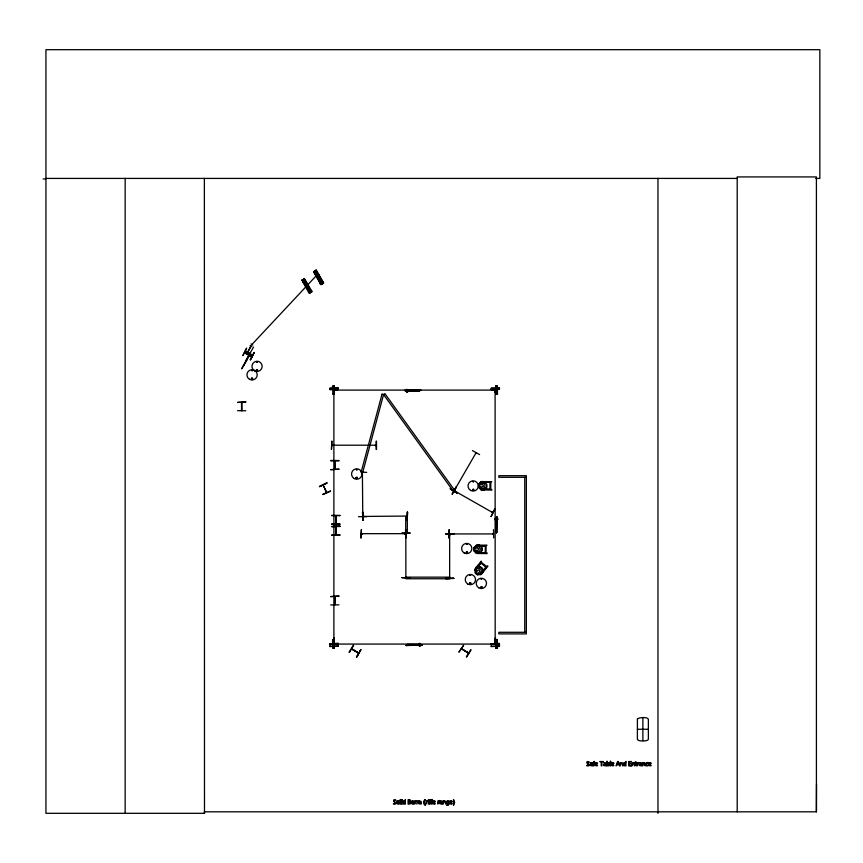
<?xml version="1.0" encoding="UTF-8"?>
<svg xmlns="http://www.w3.org/2000/svg" width="863" height="863" viewBox="0 0 863 863"><rect width="100%" height="100%" fill="white"/><g stroke="black" fill="none" stroke-linecap="round" stroke-linejoin="round"><path stroke-width="1.29" d="M815.815 178.414L819.85 178.414L819.85 49.687L45.933 49.687L45.933 813.313L204.488 813.313L204.38 811.824L816.409 811.824L816.527 784.208M407.196 645.093L407.196 644.37L420.907 644.467L420.907 645.19L406.16 645.459M494.715 519.591L494.715 518.749M494.823 519.645L494.833 518.685M495.405 519.623L495.405 518.717M495.794 519.58L495.794 518.771M497.045 519.515L497.045 518.609M497.617 519.548L497.617 518.587M497.724 519.483L497.735 518.641M479.299 545.136L481.996 547.929L481.953 550.723L479.17 553.431L476.484 553.388L473.841 550.605L473.938 547.811L476.689 545.189L479.332 545.222M474.326 549.677L474.337 548.771L476.646 547.886L478.857 548.836L477.789 550.605L474.272 549.677M477.53 552.805L477.519 553.463L487.088 553.604L487.099 552.946L486.031 552.935L486.139 545.772L486.98 545.189L476.613 545.092L473.884 547.811L478.685 546.581L480.26 548.393L480.227 550.195L478.598 551.986L473.841 550.605M481.23 489.871L478.534 487.077L478.577 484.283L481.36 481.576M477.789 545.707L477.8 545.049M483.906 489.828L481.198 489.785L478.598 487.034L478.631 484.294M479.03 485.254L479.019 486.16L481.306 487.066L483.539 486.225L482.525 484.391L478.976 485.254M482.482 482.19L482.493 481.532M485.071 552.924L475.707 552.266L485.2 552.924L485.308 545.815L475.783 546.182L485.168 545.815M489.774 489.397L480.4 488.749L489.893 489.407L490.001 482.298L480.475 482.665L489.86 482.298M492.784 512.644L454.402 490.81L455.125 491.22M333.841 642.482C335.34 643.086 333.118 631.058 333.884 643.561M334.261 642.471L334.175 643.55M495.179 643.561L495.459 637.822L495.146 642.859M495.556 642.471L495.47 643.55M333.841 638.9L334.218 638.89M495.135 638.9L495.502 638.89M333.798 390.119L333.884 389.58M495.179 389.58L495.189 392.471L495.47 389.569M461.36 649.052L462.255 649.181M462.223 649.246L461.511 648.814L468.533 653.14M333.841 390.119L334.952 390.184M333.808 391.931L333.862 392.115M248.102 354.035L248.814 354.445M406.095 576.646L406.149 577.53L405.815 576.646M449.936 534.175L449.591 535.038M449.645 578.329L449.645 577.423L449.979 578.307M449.979 578.156L449.612 577.53M251.306 378.501C253.895 381.673 252.32 376.344 251.705 378.07M252.622 378.857L251.683 378.318L252.32 379.137M256.602 362.072C257.908 360.594 257.077 363.755 256.699 361.867M256.289 370C257.606 373.107 258.22 367.53 256.311 370.205M257.53 370.335C256.796 368.21 256.171 372.082 257.616 370.205M355.966 477.875C358.318 475.276 356.764 480.885 356.117 477.509M472.73 481.554L473.485 481.986L472.87 481.381M472.6 489.806C474.078 488.113 473.42 491.479 472.687 489.936M467.271 552.514C466.29 550.497 466.052 553.917 467.163 552.611M467.455 552.557C466.268 549.472 465.481 555.038 467.53 552.363M469.936 575.287L470.82 575.168L469.99 575.394M469.612 583.215C470.928 586.333 471.554 580.745 469.645 583.42M480.572 587.228C483.884 584.834 480.993 589.569 480.842 587.746M362.406 472.687L362.773 516.495M406.128 577.444L406.128 576.754M334.639 461.122L334.682 469.192M496.861 516.926L496.495 517.822M396.182 803.356C390.508 798.189 399.612 801.349 394.24 799.753A1.392 1.392 0 0 0 393.593 800.206C393.021 803.14 398.728 802.827 393.323 803.841L395.125 804.154L396.182 803.356A1.305 1.305 0 0 0 396.236 802.482M589.44 765.147C583.766 759.969 592.87 763.14 587.498 761.544A1.392 1.392 0 0 0 586.851 761.997C586.279 764.931 591.986 764.607 586.581 765.621L588.383 765.934L589.44 765.147A1.305 1.305 0 0 0 589.494 764.273M334.175 392.19L334.175 389.839M493.01 389.774L495.556 390.162L495.103 389.774L495.179 643.021L495.179 638.372M251.683 370.346L252.298 370.961L251.877 370.216M356.365 469.515L356.991 470.13L356.559 469.386M467.131 544.456L466.3 544.111L467.131 544.337M469.904 583.14C470.249 585.492 471.619 581.813 469.914 583.302M480.982 578.857L481.683 579.407L481.079 578.803M481.856 587.509C481.414 585.297 480.303 588.544 481.716 587.574M323.14 485.135L326.829 492.439M331.899 445.491L332.816 445.481L331.899 445.2M376.041 445.535L375.168 445.535L376.063 445.2M362.978 516.106L363.722 516.473M362.298 534.003L361.435 534.003M406.397 516.441L407.12 516.063L363.01 516.441M405.545 534.003L404.671 534.003M472.417 450.572L479.612 454.596M456.106 486.872L452.072 494.068M454.046 490.928L476.128 452.676M452.331 494.219L456.408 487.045M492.061 512.234L492.568 512.849L492.158 512.234M242.913 355.47L246.656 348.102L242.935 355.48M250.799 345.966L247.767 352.158M246.44 353.744L247.465 351.985M246.645 353.862L251.198 346.203M247.94 354.132L248.393 353.345M248.242 354.305L248.695 353.517M248.436 354.423L248.889 353.625M248.738 354.596L249.191 353.798M245.47 361.09L253.539 347.109M249.245 354.995L249.644 354.305M249.687 354.326L243.172 366.182M249.936 354.466L241.651 368.835L246.958 359.817M249.601 355.211L249.623 354.283M250.475 359.828L254.197 352.46L250.443 359.817M250.173 359.655L254.251 352.492M351.694 648.793L358.609 653.097L351.629 649.181M351.78 648.782L358.577 652.978M468.566 653.011L461.554 648.739L468.436 652.978M349.062 652.223L353.388 645.2M353.647 645.362L349.418 652.45M356.538 656.829L360.863 649.807M463.507 645.362L458.879 652.201L463.604 645.427M466.398 656.829L470.723 649.807M466.656 656.991L471.015 649.99M356.365 477.487C356.095 479.839 358.361 476.635 356.333 477.627M473.69 490.324C473.345 486.7 471.716 492.557 473.884 489.612M476.505 567.142L474.79 569.289L475.276 573.108L477.466 574.844L481.327 574.413M480.993 563.269L474.758 570.292L480.68 562.849L486.16 567.369M476.527 567.261L480.335 566.754L482.514 568.49L482.967 572.352M476.991 573.938L479.882 571.727L479.138 569.796L477.034 570.961L476.322 573.334L477.034 573.895M485.761 567.045L480.324 574.704L486.236 567.271M332.018 445.168L332.708 445.168M361.403 533.679L362.212 533.981M404.65 533.679L405.567 533.668M492.784 533.593L493.528 533.636M449.483 533.949L493.528 533.927M419.774 390.497L420.648 390.216M251.92 344.499L318.091 273.765L315.707 275.146M478.577 484.283L481.381 481.673L484.024 481.705M405.815 533.485L405.88 578.76L449.871 578.76L449.871 577.153L405.88 577.153M449.936 535.006L449.645 534.175M310.356 291.726L310.453 292.309M322.104 283.14L322.277 283.679M241.521 402.546L241.554 410.68M336.182 526.721L335.718 526.603M454.542 490.562L455.265 490.971M316.257 270.162L315.416 270.637L322.87 283.539M301.759 280.335L304.51 278.738L311.899 291.672L309.213 293.247L301.974 280.216M314.445 272.956L316.829 271.586M314.952 273.83L317.336 272.46M302.697 281.543L305.081 280.162M303.204 282.417L305.588 281.036M316.376 276.311L318.76 274.93M303.959 283.722L306.343 282.352M304.628 284.887L307.012 283.517M317.131 277.616L319.515 276.246M305.383 286.203L307.767 284.822M320.378 283.237L322.762 281.856M320.195 283.83L323.377 281.996M320.259 283.927L323.431 282.093M308.63 291.813L311.014 290.443M308.447 292.417L311.629 290.583M308.512 292.514L311.683 290.68M335.718 515.794L335.631 523.873L336.182 523.97M334.261 390.108L334.941 389.731M334.315 643.776L337.67 644.057L334.326 644.068M478.706 484.337L481.36 483.032L483.377 483.064L484.952 484.866L484.92 486.678L483.302 488.469L478.534 487.077M319.439 486.527L326.98 483.183M322.87 494.283L330.41 490.939M322.999 494.553L330.551 491.252M337.271 390.13L334.639 390.098M493.021 644.111L492.385 643.787L495.74 644.068M646.98 762.568L645.891 763.507L646.02 765.298A1.262 1.262 0 0 0 646.689 765.859C651.015 766.333 642.568 763.917 648.264 762.795L646.98 762.568A1.791 1.791 0 0 1 647.822 762.612M405.394 534.003L404.736 533.679M449.537 533.593L450.173 533.604M476.473 567.185L480.335 566.754M495.114 644.111L495.729 643.776M329.903 643.83L338.156 643.507M329.903 644.078L338.156 643.744M329.914 644.434L338.156 644.1M329.914 646.344L338.156 646.009M491.198 643.83L499.45 643.388L499.45 646.247L491.198 646.581L491.198 643.712M491.198 644.078L499.45 643.744M491.198 644.434L499.45 644.1M491.198 646.344L499.45 646.009M329.903 388.328L338.156 388.167M329.903 389.289L338.156 389.127M329.903 389.472L338.156 389.31M491.198 388.328L499.44 388.167M491.198 389.289L499.44 389.127M491.198 389.472L499.45 389.31M376.495 441.22L376.505 449.461M332.73 445.2L331.985 445.2L375.977 445.2M360.82 472.061L366.71 472.374M362.492 512.137L363.01 520.378L362.536 512.137M407.573 512.126L407.163 520.378L407.53 512.126M362.762 515.869L362.449 516.667M363.15 516.441L363.808 516.106M358.469 516.7L366.71 516.7M406.311 516.398L407.056 516.398M405.545 529.688L405.707 537.94M493.507 529.655L493.668 537.908M410.087 533.258L401.834 533.42M401.834 533.01L410.076 532.956M361.575 534.003L362.212 533.636M445.664 533.744L453.906 533.722M445.664 534.089L453.906 534.035M492.697 533.927L493.442 533.927M401.834 577.638L410.087 577.994M406.549 577.973L401.834 577.584M445.664 578.404L453.916 578.307L445.664 578.814M445.664 578.415L453.916 578.426M43.15 178.943L45.933 178.932M495.642 385.837L497.315 385.826L497.509 394.078L495.826 394.078L495.642 385.837L495.901 394.078M334.628 389.817L337.347 389.806M492.697 389.817L495.416 389.817L495.47 392.19M492.697 390.108L495.427 390.098L334.585 390.098M332.74 394.078L334.413 394.078L334.218 385.837L332.546 385.837L332.881 394.078M334.218 639.796L332.546 639.796L332.74 648.048L334.413 648.048L334.154 639.796M334.628 643.776L337.347 643.776M334.639 644.068L337.357 644.057M492.697 643.787L495.416 643.776M492.697 644.068L495.427 644.068L334.585 644.068M495.826 648.048L497.509 648.037L497.315 639.796L495.642 639.796L495.901 648.048M45.933 178.414L737.196 178.414M237.573 410.68L245.815 410.788M330.702 460.486L338.943 460.529M330.702 460.831L338.943 460.831M526.354 477.304L498.857 477.304L498.857 475.696L526.354 475.696L526.354 633.895L498.857 633.895L498.857 632.288L526.354 632.288M331.737 515.33L339.99 515.373M331.737 515.675L339.99 515.675M331.737 524.1L339.99 524.154M331.737 526.495L339.979 526.495M361.489 533.668L405.481 533.668M331.737 534.974L339.979 534.855M331.737 535.276L339.979 535.276M335.049 596.754L334.596 604.65M330.702 604.941L338.943 604.823M637.379 729.267L648.372 729.267M406.538 389.461L407.509 389.461M406.57 390.033L407.465 390.033M406.678 391.673L407.584 391.673M406.646 392.244L407.606 392.244M419.202 643.42L420.173 643.431M419.235 643.992L420.13 644.003M419.342 645.632L420.249 645.643M419.31 646.204L420.27 646.214M481.306 481.576L491.673 481.673L490.831 482.255L490.723 489.418L491.791 489.429L491.781 490.087L481.176 489.871M486.57 484.456L486.656 487.207L483.863 489.914L486.656 487.207L486.635 484.413L483.992 481.619M481.996 547.929L481.834 550.68M493.021 390.195L492.385 389.817L495.729 389.817M398.382 800.767L397.757 800.767A1.305 1.305 0 0 0 397.012 801.188L396.829 803.475L398.382 804.154A1.294 1.294 0 0 0 399.127 803.733L399.127 801.188M496.549 531.759L495.772 531.662L495.869 517.951L496.592 517.951L496.861 532.687M404.887 390.216L405.783 390.572M421.931 645.459L421.025 645.093M248.587 354.51L249.04 353.711M326.397 492.471L323.161 485.103M335.718 534.855L335.718 526.689M450.313 488.868L457.476 492.946M251.025 343.981L252.805 345.017M250.108 345.567L251.888 346.602M252.6 355.232L245.448 351.112L252.579 355.276M245.275 351.414L252.428 355.534L245.221 351.511M244.553 352.665L251.694 356.797M244.531 352.697L251.683 356.829M480.292 566.883L482.406 568.566L482.881 572.32L481.23 574.38L487.94 566.193L487.422 565.783L486.754 566.613L481.144 562.158L481.198 561.133L475.481 568.318L475.998 568.728M405.783 577.444L405.815 576.732M334.995 461.058L335.06 469.224M336.009 515.88L335.998 534.887M334.995 596.689L334.963 604.855M473.906 550.562L476.538 553.399M316.246 270.162L323.711 283.064L320.96 284.661L313.571 271.726L316.074 270.27L323.517 283.172M315.88 270.378L323.334 283.28M315.793 270.421L323.183 283.366M315.599 270.529L323.032 283.452M314.283 271.306L321.78 284.186M314.132 271.392L321.629 284.272M313.981 271.478L321.424 284.391M313.83 271.575L321.338 284.445M313.668 271.662L321.144 284.553M304.294 278.857L311.77 291.748M304.143 278.943L311.586 291.856M304.046 279.008L311.478 291.921M303.83 279.127L311.327 292.007M303.668 279.224L311.176 292.093M310.95 292.223L310.216 292.643M302.6 279.86L310.033 292.762M302.535 279.892L309.882 292.848L302.287 280.033M302.233 280.065L309.569 293.032M497.174 385.826L497.368 394.078M496.052 385.826L496.247 394.078M495.847 385.837L496.042 394.078M497.174 639.796L497.368 648.037M496.052 639.796L496.247 648.048M495.847 639.796L496.042 648.048M334.013 385.837L334.348 394.078M333.808 385.837L333.992 394.078M334.013 639.796L334.208 648.048M333.808 639.796L333.992 648.048M332.687 639.796L332.881 648.048M449.645 577.498L449.645 578.242L449.645 534.262M449.235 529.655L449.343 537.908M407.174 512.126L407.282 520.378M405.955 529.688L406.009 537.94M376.149 441.22L376.203 449.472M362.902 512.126L362.892 520.378M362.73 515.837L362.73 516.581M495.179 389.849L495.179 392.201M333.895 392.201L333.884 389.849L333.884 643.021L333.884 638.372M495.459 638.35L495.47 643.011M334.175 638.35L334.175 643.011M816.409 811.824L816.409 176.926L737.196 176.926L737.196 811.824M657.973 178.414L657.973 813.313M642.881 718.275L642.881 740.271M524.747 477.304L524.747 632.288M339.99 524.046L331.737 524.046M336.182 521.176L336.182 529.472M241.92 402.406L241.92 410.702M204.369 178.414L204.488 813.313M125.157 178.414L125.157 813.313M398.221 800.767A1.305 1.305 0 0 1 398.976 801.198M405.912 390.486L405.901 391.209L419.612 391.306L419.623 390.583L405.912 390.486M423.701 801.986L424.316 804.683L425.448 805.298L424.434 803.744A3.668 3.668 0 0 1 424.197 802.428L424.434 801.091A3.884 3.884 0 0 1 424.995 800.066L425.448 799.548L424.316 800.174L423.701 801.986M454.585 802.428L453.496 805.298C453.83 805.093 453.809 799.742 453.496 799.548L454.585 802.428M608.998 764.24C607.487 768.275 607.315 760.271 608.998 764.24M449.051 803.723L448.49 805.114L446.624 805.19C451.921 803.723 443.064 804.338 447.422 800.767A1.467 1.467 0 0 1 448.501 800.972L449.051 800.832L449.051 803.723M429.666 800.443L429.645 804.1L430.195 804.1L430.195 801.285L431.09 800.832C429.677 800.886 432.093 798.232 429.666 800.443M593.312 762.234L593.302 765.88L593.852 765.88L593.852 763.075L594.747 762.612C593.334 762.676 595.75 760.023 593.312 762.234M609.558 764.197L608.739 765.859L606.818 765.88L606.818 761.328L607.369 761.328C606.128 763.938 610.012 761.393 609.558 764.197M402.633 802.083L403.118 803.938L405.351 804.1L405.351 799.548L404.801 800.961A1.489 1.489 0 0 0 403.711 800.767A1.284 1.284 0 0 0 403.021 801.198L402.633 802.083M411.349 802.105C410.227 805.406 416.344 803.259 412.956 803.69C409.698 802.741 417.002 801.673 412.514 800.767A1.348 1.348 0 0 0 411.737 801.209L411.349 802.105M432.665 802.105C431.543 805.406 437.66 803.259 434.283 803.69C431.015 802.741 438.318 801.673 433.83 800.767A1.348 1.348 0 0 0 433.064 801.209L432.665 802.105M449.655 802.105C448.523 805.406 454.65 803.259 451.263 803.69C448.005 802.741 455.308 801.673 450.82 800.767A1.348 1.348 0 0 0 450.044 801.209L449.655 802.105M594.952 763.895C593.82 767.196 599.947 765.05 596.56 765.481C593.302 764.532 600.605 763.464 596.117 762.558A1.348 1.348 0 0 0 595.341 763L594.952 763.895M611.306 763.895C610.184 767.196 616.29 765.05 612.913 765.481C609.656 764.532 616.959 763.464 612.471 762.558A1.348 1.348 0 0 0 611.694 763L611.306 763.895M623.269 763.874L623.755 765.729L625.977 765.88L625.977 761.328L625.427 762.752A1.489 1.489 0 0 0 624.348 762.558A1.284 1.284 0 0 0 623.658 762.978L623.269 763.874M648.566 763.895C647.444 767.196 653.561 765.05 650.184 765.481C646.926 764.532 654.23 763.464 649.731 762.558A1.348 1.348 0 0 0 648.965 763L648.566 763.895M410.41 802.784L408.641 803.604L408.641 801.997L410.41 802.784M411.015 802.763L410.303 803.906L408.059 804.1L408.059 799.742C411.694 798.868 409.914 801.468 411.015 802.763M397.228 801.91C397.638 806.97 400.346 799.289 397.228 801.91M403.237 801.943C403.625 806.808 405.988 799.235 403.237 801.943M623.863 763.733C624.262 768.599 626.624 761.026 623.863 763.733M439.86 802.838L439.828 803.151A1.122 1.122 0 0 0 439.99 803.744L442.428 804.1L442.223 801.144L440.087 800.896L441.878 801.943L439.86 802.838M589.904 764.618L589.871 764.942A1.122 1.122 0 0 0 590.044 765.535L592.471 765.88L592.266 762.935L590.13 762.687L591.921 763.733L589.904 764.618M603.485 764.618L603.453 764.942A1.122 1.122 0 0 0 603.615 765.535L606.053 765.88L605.848 762.935L603.712 762.687L605.502 763.733L603.485 764.618M639.321 764.618L639.289 764.942A1.122 1.122 0 0 0 639.461 765.535L641.889 765.88L641.694 762.935L639.559 762.687L641.338 763.733L639.321 764.618M446.937 801.91C447.379 806.538 449.666 799.311 446.937 801.91M305.61 284.704C306.354 287.034 307.422 283.053 305.61 284.704M317.357 276.117C318.102 278.447 319.17 274.466 317.357 276.117M637.412 718.868L637.379 739.462C638.048 741.554 647.703 741.554 648.372 739.462L648.372 719.073C647.218 716.678 639.052 717.39 637.412 718.868M440.432 802.892L441.263 803.658L441.878 802.385L440.432 802.892M590.475 764.683L591.306 765.438L591.921 764.176L590.475 764.683M604.046 764.683L604.887 765.438L605.502 764.176L604.046 764.683M639.893 764.683L640.724 765.438L641.338 764.176L639.893 764.683M410.205 800.81L408.641 801.511L408.641 800.238L410.205 800.81M475.988 570.13L475.394 573.032L477.509 574.715L480.216 573.496L481.468 571.921L481.047 569.537L479.634 568.415L477.239 568.555L475.988 570.13M411.964 801.738C414.035 803.733 413.657 799.861 411.964 801.738M433.28 801.738C435.351 803.733 434.974 799.861 433.28 801.738M450.27 801.738C452.341 803.733 451.964 799.861 450.27 801.738M595.567 763.518C597.638 765.524 597.261 761.651 595.567 763.518M611.921 763.518C613.992 765.524 613.615 761.651 611.921 763.518M649.181 763.518C651.252 765.524 650.875 761.651 649.181 763.518M382.039 394.154L361.317 471.478L362.859 471.899L383.582 394.564L384.887 393.625L455.135 491.025L453.83 491.964L383.582 394.564L382.039 394.154M617.077 764.672L616.106 765.88L617.574 761.533L618.286 761.533L619.753 765.88L618.749 764.672L617.077 764.672M617.919 762.115L617.239 764.176L618.588 764.176L617.919 762.115M450.335 488.814L457.304 493.258L450.335 488.814M494.758 509.181L491.079 516.581L494.758 509.181M360.766 649.753L356.829 657.013L360.766 649.753M419.407 801.058L416.861 800.832L416.861 804.1L418.167 801.263L419.267 804.1C417.768 800.627 422.147 800.465 420.572 804.1L421.122 804.1L421.047 801.393L419.407 801.058M415.448 801.608L414.704 804.1L414.704 800.832L416.43 800.842L415.448 801.608M426.807 801.608L426.063 804.1L426.063 800.832L427.789 800.842L426.807 801.608M438.641 801.608L437.897 804.1L437.897 800.832L439.623 800.842L438.641 801.608M638.113 763.399L637.358 765.88L637.358 762.612L639.084 762.633L638.113 763.399M443.992 800.993L443.194 800.832L443.194 804.1L443.744 801.651L444.596 801.263L445.772 804.1L445.61 801.231L443.992 800.993M620.918 762.784L620.119 762.612L620.119 765.88L620.67 763.442L621.522 763.054L622.687 765.88L622.536 763.021L620.918 762.784M632.806 762.784L632.007 762.612L632.007 765.88L632.557 763.442L633.41 763.054L634.585 765.88L634.424 763.021L632.806 762.784M643.453 762.784L642.665 762.612L642.665 765.88L643.215 763.442L644.057 763.054L645.233 765.88L645.082 763.021L643.453 762.784M326.861 482.902L319.483 486.635L326.84 482.87M636.916 765.362L636.009 765.265L635.934 763.075L636.948 762.612L635.384 761.673C634.715 762.493 635.254 767.369 636.916 765.362M338.156 643.388L329.903 643.712L329.914 646.581L338.156 646.247L338.156 643.388M338.156 388.048L329.903 388.21L329.903 389.655L338.156 389.429L338.156 388.048M499.44 388.048L491.198 388.21L491.198 389.655L499.45 389.429L499.44 388.048M331.877 441.22L331.468 449.472L331.824 441.22M361.381 529.699L360.971 537.94L361.381 529.699M449.343 529.655L448.943 537.908L449.343 529.655M420.831 390.216L404.704 390.572L420.831 390.216M245.815 402.007L237.573 402.428L245.815 401.975M338.943 469.192L330.702 469.655L338.943 469.192M407.325 516.581L405.718 516.581L405.718 533.075L407.325 533.075L407.325 516.581M496.861 516.743L496.495 532.87L496.861 516.743M339.979 526.182L331.737 526.603L339.979 526.15M338.943 596.117L330.702 596.581L338.943 596.117M422.115 645.093L405.988 645.459L422.115 645.093M610.691 761.328L610.141 761.328L610.141 765.88L610.691 765.88L610.691 761.328M603.28 761.533L599.774 761.533L601.241 762.04L601.241 765.88L601.813 765.88L601.813 762.04L603.28 761.533M631.414 761.533L628.696 761.533L628.696 765.88L631.414 765.88L629.267 765.373L629.267 763.755L631.274 763.755L629.267 763.237L629.267 762.04L631.414 761.533M400.659 799.548L400.108 799.548L400.108 804.1L400.659 804.1L400.659 799.548M432.061 799.548L431.511 799.548L431.511 804.1L432.061 804.1L432.061 799.548M402.061 799.71L401.435 800.281L402.061 799.71M428.814 799.71L428.188 800.281L428.814 799.71M402.018 800.832L401.468 800.832L401.468 804.1L402.018 804.1L402.018 800.832M428.782 800.832L428.231 800.832L428.231 804.1L428.782 804.1L428.782 800.832M251.877 356.473L244.768 352.309L251.845 356.527M249.504 379.321A5.156 5.156 0 0 0 257.228 374.855A5.156 5.156 0 0 0 249.504 370.389A5.156 5.156 0 0 0 249.504 379.321M254.499 370.777A5.113 5.113 0 0 0 262.169 366.354A5.113 5.113 0 0 0 254.499 361.921A5.113 5.113 0 0 0 254.499 370.777M354.154 478.544A5.221 5.221 0 0 0 361.975 474.024A5.221 5.221 0 0 0 354.154 469.504A5.221 5.221 0 0 0 354.154 478.544M470.594 490.4A5.135 5.135 0 0 0 478.296 485.945A5.135 5.135 0 0 0 470.594 481.5A5.135 5.135 0 0 0 470.594 490.4M467.811 584.024A5.146 5.146 0 0 0 475.535 579.569A5.146 5.146 0 0 0 467.811 575.114A5.146 5.146 0 0 0 467.811 584.024M464.165 552.956A5.135 5.135 0 0 0 471.867 548.512A5.135 5.135 0 0 0 464.165 544.068A5.135 5.135 0 0 0 464.165 552.956M478.792 587.822A5.146 5.146 0 0 0 486.516 583.366A5.146 5.146 0 0 0 478.792 578.911A5.146 5.146 0 0 0 478.792 587.822"/></g></svg>
